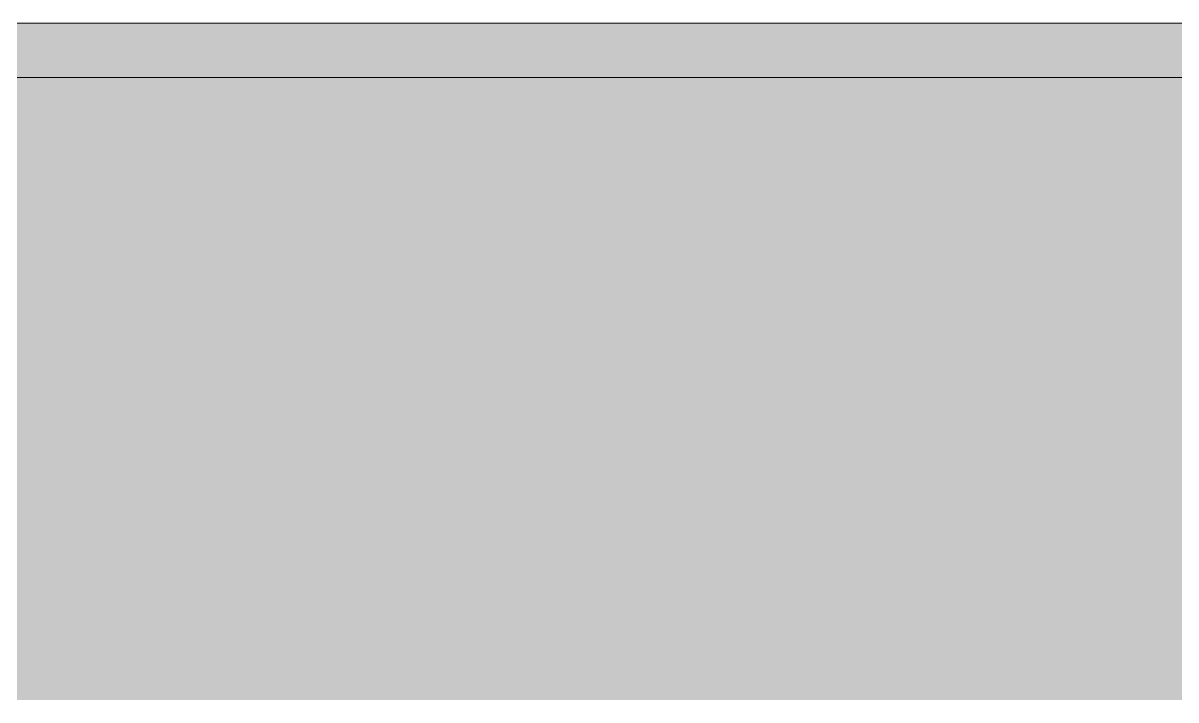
# Model space of a CAD drawing. Header units: millimetres. Extents: x 365175 to 2667127, y -330297 to -162108.
# Drawn here: x 2239277 to 2244554, y -330297 to -327197 of the extents above; entities that cross this region are included whole.
import ezdxf

# ---------------------------------------------------------------- set-up
doc = ezdxf.new("R2010")
doc.units = ezdxf.units.MM
doc.header["$MEASUREMENT"] = 0
doc.linetypes.add('Wipeout_Contour', pattern=[1000, 0, -1000])

# ---------------------------------------------------------------- blocks, each defined once
blk = doc.blocks.new('Élément de coupe_1334_3', base_point=(1963539.3, -327096.8))
at = {"color": 254, "linetype": 'Wipeout_Contour', "lineweight": 0, "ltscale": 8857809.030067515}
blk.add_wipeout([(2252939, -327196.8), (2127277, -327196.8), (2127277, -327446.8), (2252939, -327446.8)], dxfattribs=at)
at = {"linetype": 'Continuous', "lineweight": 5, "true_color": 0x00e7c4}
h = blk.add_hatch(dxfattribs=at)
h.set_pattern_fill('Plâtre_0003', color=120, style=0, pattern_type=2)
h.set_pattern_definition([(0, (1963539.32, -327096.82), (0, 86.60254), [0, -50]), (0, (1963564.32, -327053.52), (0, 86.60254), [0, -50])])
h.paths.add_polyline_path([(2252939, -327196.8), (2127277, -327196.8), (2127277, -327446.8), (2252939, -327446.8)])
at = {"color": 7, "linetype": 'Continuous', "lineweight": 5}
for p, q in [((2252939, -327196.8), (2127277, -327196.8)), ((2252939, -327446.8), (2127277, -327446.8))]:
    blk.add_line(p, q, dxfattribs=at)

msp = doc.modelspace()

# ---------------------------------------------------------------- block references
at = {"lineweight": 0}
msp.add_blockref('Élément de coupe_1334_3', (1963539.321, -327096.824), dxfattribs=at)

# ---------------------------------------------------------------- next in the draw order: hatches: boundary and pattern name
at = {"linetype": 'Continuous', "lineweight": 5}
for color, points in [(7, [(2123184.059, -327196.824), (2255449.149, -327196.824), (2255449.149, -327396.824), (2123184.059, -327396.824)]), (255, [(2123501.244, -327196.824), (2259970.347, -327196.824), (2259970.347, -330296.824), (2123501.244, -330296.824)])]:
    msp.add_hatch(color=color, dxfattribs=at).paths.add_polyline_path(points)

doc.saveas('drawing.dxf')
